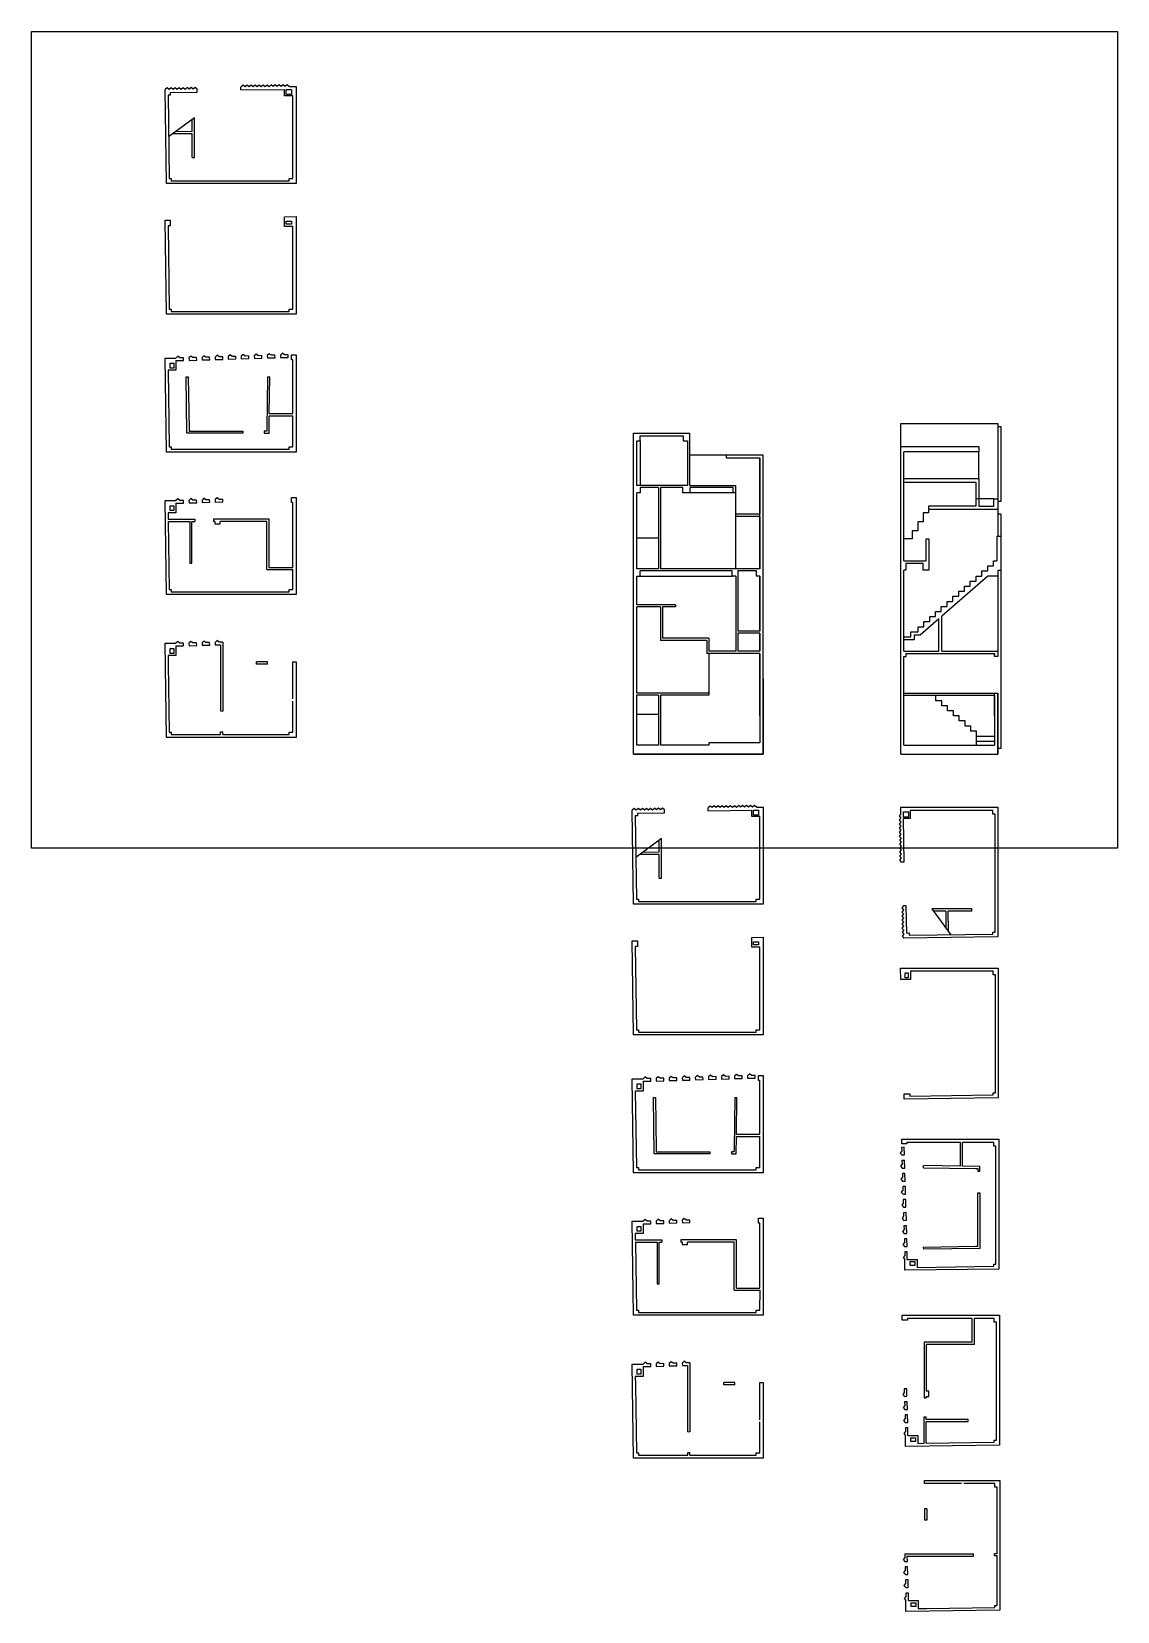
# Model space of a CAD drawing. Header units: millimetres. Extents: x 3012 to 3181, y 1576 to 1821.
import ezdxf

# ---------------------------------------------------------------- set-up
doc = ezdxf.new("R2010")
doc.units = ezdxf.units.MM
doc.layers.add('muri esterni', color=3, linetype='Continuous')
doc.layers.add('muri interni', color=1, linetype='Continuous')
picture_1 = doc.add_image_def('image1.jpg', size_in_pixel=(1330, 1000))

msp = doc.modelspace()

# ---------------------------------------------------------------- linework, layer by layer
at = {"layer": 'muri esterni'}
for p, q in [((3121.52, 1749.57), (3121.52, 1745.92)), ((3162.33, 1737.49), (3162.33, 1736.61)), ((3147.71, 1724.94), (3153.14, 1724.94)), ((3153.62, 1724.94), (3162.33, 1724.94)), ((3052.66, 1723.27), (3053.17, 1723.27)), ((3148.05, 1724.6), (3161.82, 1724.6)), ((3161.82, 1718.42), (3162.33, 1718.42)), ((3147.71, 1710.33), (3161.82, 1710.33)), ((3125.33, 1611.18), (3125.84, 1611.18)), ((3150.93, 1595.47), (3150.93, 1595.98))]:
    msp.add_line(p, q, dxfattribs=at)
for points in [[(3033.42, 1812.3), (3033.1, 1812.56), (3032.79, 1812.29)], [(3032.99, 1797.67), (3032.79, 1812.29)], [(3033.59, 1811.85), (3033.6, 1811.45), (3033.24, 1811.45), (3033.42, 1798.47), (3033.73, 1798.47), (3033.73, 1798.12), (3052.09, 1798.12), (3052.09, 1798.47), (3052.66, 1798.47), (3052.66, 1811.34), (3051.38, 1811.34), (3051.38, 1812.33)], [(3034.04, 1812.31), (3033.73, 1812.57), (3033.42, 1812.3)], [(3033.59, 1811.85), (3037.8, 1811.91), (3037.8, 1812.36), (3037.49, 1812.62), (3037.17, 1812.35)], [(3034.67, 1812.32), (3034.36, 1812.58), (3034.04, 1812.31)], [(3035.29, 1812.33), (3034.98, 1812.59), (3034.67, 1812.32)], [(3035.92, 1812.33), (3035.61, 1812.59), (3035.29, 1812.32)], [(3036.55, 1812.34), (3036.23, 1812.6), (3035.92, 1812.33)], [(3037.17, 1812.35), (3036.86, 1812.61), (3036.55, 1812.34)], [(3045.22, 1812.7), (3044.91, 1812.96), (3044.59, 1812.69)], [(3044.59, 1812.24), (3044.59, 1812.69)], [(3044.59, 1812.24), (3051.38, 1812.33)], [(3045.85, 1812.71), (3045.53, 1812.96), (3045.22, 1812.7)], [(3046.47, 1812.72), (3046.16, 1812.97), (3045.85, 1812.71)], [(3047.1, 1812.72), (3046.79, 1812.98), (3046.47, 1812.72)], [(3047.72, 1812.72), (3047.41, 1812.98), (3047.1, 1812.72)], [(3048.35, 1812.73), (3048.04, 1812.99), (3047.72, 1812.72)], [(3048.98, 1812.74), (3048.67, 1813), (3048.35, 1812.73)], [(3049.6, 1812.75), (3049.29, 1813.01), (3048.98, 1812.74)], [(3050.23, 1812.76), (3049.92, 1813.02), (3049.6, 1812.75)], [(3050.86, 1812.77), (3050.54, 1813.03), (3050.23, 1812.76)], [(3051.48, 1812.77), (3051.17, 1813.03), (3050.86, 1812.76)], [(3052.11, 1812.78), (3051.8, 1813.04), (3051.48, 1812.77)], [(3052.11, 1812.78), (3053.17, 1812.78)], [(3053.17, 1812.78), (3053.17, 1797.67)], [(3037.34, 1807.92), (3033.33, 1804.96)], [(3036.98, 1805.78), (3036.98, 1807.65)], [(3037.34, 1801.71), (3037.34, 1807.92)], [(3033.33, 1805.38), (3033.32, 1805.38)], [(3036.98, 1805.43), (3033.92, 1805.39)], [(3036.98, 1805.78), (3034.4, 1805.74)], [(3036.98, 1805.92), (3036.98, 1805.92)], [(3036.98, 1801.72), (3036.98, 1805.43)], [(3036.98, 1801.72), (3037.34, 1801.71)], [(3053.17, 1797.67), (3032.99, 1797.67)], [(3032.99, 1777.34), (3032.79, 1791.97)], [(3032.79, 1791.97), (3033.59, 1791.97)], [(3033.59, 1791.97), (3033.6, 1791.12), (3033.24, 1791.12), (3033.42, 1778.14), (3033.73, 1778.14), (3033.73, 1777.79), (3052.09, 1777.79), (3052.09, 1778.14), (3052.66, 1778.14), (3052.66, 1791.01), (3051.38, 1791.01), (3051.38, 1792.49)], [(3051.38, 1792.49), (3053.17, 1792.56)], [(3053.17, 1792.56), (3053.17, 1777.34)], [(3053.17, 1777.34), (3032.99, 1777.34)], [(3032.99, 1755.92), (3032.79, 1770.54)], [(3032.79, 1770.54), (3034.46, 1770.54)], [(3034.46, 1770.16), (3034.47, 1768.63), (3033.24, 1768.63), (3033.42, 1756.72), (3033.73, 1756.72), (3033.73, 1756.37), (3052.09, 1756.37), (3052.09, 1756.72), (3052.66, 1756.72), (3052.66, 1761.55)], [(3035.09, 1770.55), (3034.78, 1770.81), (3034.46, 1770.54)], [(3034.46, 1770.16), (3035.65, 1770.16), (3035.65, 1770.55), (3035.09, 1770.55)], [(3052.44, 1771.03), (3053.17, 1771.03)], [(3052.66, 1761.89), (3052.66, 1770.24), (3052.44, 1770.24), (3052.44, 1771.03)], [(3053.17, 1771.03), (3053.17, 1755.92)], [(3036.18, 1758.85), (3036.06, 1767.61)], [(3036.06, 1767.61), (3036.4, 1767.61)], [(3036.4, 1767.61), (3036.52, 1759.54), (3036.53, 1759.19), (3036.83, 1759.19), (3044.86, 1759.19)], [(3048.73, 1767.61), (3048.61, 1759.54), (3048.61, 1759.19), (3048.3, 1759.19), (3048.21, 1759.19)], [(3048.73, 1767.61), (3049.08, 1767.62)], [(3049, 1761.89), (3049.08, 1767.61)], [(3049, 1761.89), (3052.66, 1761.89)], [(3048.96, 1758.85), (3048.99, 1761.56)], [(3048.99, 1761.56), (3052.66, 1761.55)], [(3044.86, 1758.85), (3036.18, 1758.85)], [(3044.86, 1759.19), (3044.86, 1758.85)], [(3048.21, 1759.19), (3048.21, 1758.85)], [(3048.21, 1758.85), (3048.96, 1758.85)], [(3105.66, 1708.92), (3105.66, 1758.86)], [(3105.66, 1758.86), (3114.44, 1758.86)], [(3114.44, 1750.74), (3114.44, 1758.86)], [(3053.17, 1755.92), (3032.99, 1755.92)], [(3105.66, 1708.92), (3125.84, 1708.92), (3125.84, 1755.42), (3120.09, 1755.42), (3120.09, 1755.03)], [(3120.09, 1755.03), (3125.33, 1755.03), (3125.33, 1746.26)], [(3125.33, 1737.78), (3125.33, 1755.03)], [(3147.22, 1708.92), (3147.22, 1756.78)], [(3147.22, 1756.78), (3159.38, 1756.78), (3159.38, 1755.95), (3147.71, 1755.95)], [(3147.71, 1738.99), (3147.71, 1755.95)], [(3109.54, 1750.38), (3106.68, 1750.38), (3106.68, 1749.57), (3106.15, 1749.57)], [(3106.15, 1737.78), (3106.15, 1749.57)], [(3109.54, 1750.38), (3109.54, 1737.78)], [(3114.44, 1750.74), (3121.52, 1750.74), (3121.52, 1749.57), (3121.16, 1749.57), (3121.16, 1750.38), (3114.44, 1750.38), (3114.44, 1749.57), (3113.35, 1749.57), (3113.35, 1750.38), (3109.85, 1750.38)], [(3109.85, 1750.38), (3109.85, 1737.78)], [(3032.99, 1733.74), (3032.79, 1748.37)], [(3032.79, 1748.37), (3034.46, 1748.37)], [(3034.46, 1747.98), (3034.47, 1746.45), (3033.24, 1746.45), (3033.26, 1745.48)], [(3035.09, 1748.38), (3034.78, 1748.64), (3034.46, 1748.37)], [(3034.46, 1747.98), (3035.65, 1747.98), (3035.65, 1748.38), (3035.09, 1748.38)], [(3052.66, 1737.97), (3052.66, 1748.06), (3052.44, 1748.06), (3052.44, 1748.85)], [(3052.44, 1748.85), (3053.17, 1748.85)], [(3053.17, 1748.85), (3053.17, 1733.74)], [(3159.38, 1748.65), (3158.9, 1748.65), (3158.9, 1747.52), (3151.54, 1747.52), (3151.54, 1747.01), (3162.33, 1747.01)], [(3159.38, 1748.65), (3159.38, 1747.52), (3161.69, 1747.52), (3161.69, 1748.65), (3162.33, 1748.65)], [(3162.33, 1748.65), (3162.33, 1747.01)], [(3033.26, 1745.48), (3037.41, 1745.47)], [(3033.26, 1745.14), (3033.42, 1734.54), (3033.73, 1734.54), (3033.73, 1734.19), (3052.09, 1734.19), (3052.09, 1734.54), (3052.66, 1734.54), (3052.66, 1737.63)], [(3033.26, 1745.14), (3036.65, 1745.14)], [(3036.65, 1745.14), (3036.65, 1738.63), (3036.96, 1738.63), (3036.96, 1745.14)], [(3036.96, 1745.14), (3037.41, 1745.14)], [(3037.41, 1745.47), (3037.41, 1745.14)], [(3048.98, 1745.47), (3040.34, 1745.48)], [(3040.34, 1745.48), (3040.34, 1745.14)], [(3040.55, 1745.14), (3040.34, 1745.14)], [(3040.55, 1745.14), (3040.55, 1744.73), (3041.36, 1744.73), (3041.36, 1745.14)], [(3048.62, 1745.14), (3041.36, 1745.14)], [(3048.62, 1737.64), (3048.62, 1745.14)], [(3048.98, 1737.97), (3048.98, 1745.47)], [(3125.33, 1746.26), (3121.52, 1746.26)], [(3125.33, 1745.92), (3121.52, 1745.92)], [(3125.33, 1745.92), (3125.33, 1737.78)], [(3150.7, 1745.04), (3149.86, 1745.04), (3149.86, 1743.64)], [(3151.54, 1747.01), (3151.54, 1746.45), (3150.7, 1746.45), (3150.7, 1745.04)], [(3147.71, 1738.99), (3151.18, 1738.99), (3151.18, 1742.41), (3151.59, 1742.41), (3151.59, 1737.54), (3150.69, 1737.54), (3150.69, 1738.6), (3148.02, 1738.6), (3148.02, 1737.54)], [(3149.01, 1742.41), (3147.71, 1742.41)], [(3149.86, 1743.64), (3149.01, 1743.64), (3149.01, 1742.41)], [(3162.81, 1742.79), (3162.16, 1742.79), (3162.16, 1738.99)], [(3162.81, 1742.79), (3162.81, 1737.49), (3162.33, 1737.49)], [(3048.62, 1737.64), (3052.66, 1737.63)], [(3048.98, 1737.97), (3052.66, 1737.97)], [(3109.54, 1737.78), (3106.15, 1737.78)], [(3106.15, 1736.6), (3106.68, 1736.6), (3106.68, 1737.44)], [(3121.02, 1737.44), (3106.68, 1737.44)], [(3125.33, 1737.78), (3109.85, 1737.78)], [(3121.55, 1736.6), (3121.02, 1736.6), (3121.02, 1737.44)], [(3124.8, 1737.44), (3121.86, 1737.44)], [(3121.86, 1737.44), (3121.86, 1728.07)], [(3125.33, 1736.6), (3124.8, 1736.6), (3124.8, 1737.44)], [(3147.71, 1724.94), (3147.71, 1737.54)], [(3148.02, 1737.54), (3147.71, 1737.54)], [(3159.85, 1736.63), (3159.85, 1737.42), (3160.75, 1737.42)], [(3160.75, 1737.42), (3160.75, 1738.2), (3161.65, 1738.2)], [(3161.65, 1738.2), (3161.65, 1738.99), (3162.16, 1738.99)], [(3106.15, 1732.16), (3106.15, 1736.6)], [(3121.55, 1736.6), (3121.55, 1724.94)], [(3125.33, 1736.6), (3125.33, 1728.07)], [(3125.33, 1728.07), (3125.33, 1736.6)], [(3162.33, 1736.61), (3160.75, 1736.61), (3153.62, 1730.4)], [(3157.14, 1734.27), (3157.14, 1735.05), (3158.04, 1735.05)], [(3158.04, 1735.05), (3158.04, 1735.84), (3158.95, 1735.84)], [(3158.95, 1735.84), (3158.95, 1736.63), (3159.85, 1736.63)], [(3053.17, 1733.74), (3032.99, 1733.74)], [(3154.44, 1731.91), (3154.44, 1732.69), (3155.34, 1732.69)], [(3155.34, 1732.69), (3155.34, 1733.48), (3156.24, 1733.48)], [(3156.24, 1733.48), (3156.24, 1734.27), (3157.14, 1734.27)], [(3112.21, 1732.16), (3106.15, 1732.16)], [(3109.87, 1731.83), (3106.15, 1731.83)], [(3106.15, 1718.42), (3106.15, 1731.83)], [(3109.87, 1731.83), (3109.87, 1726.63)], [(3112.21, 1731.83), (3110.18, 1731.83)], [(3110.18, 1731.83), (3110.18, 1726.96)], [(3112.21, 1732.16), (3112.21, 1731.83)], [(3153.14, 1729.99), (3150.23, 1727.44), (3149.29, 1727.44), (3149.29, 1726.72), (3147.71, 1726.72), (3147.71, 1726.72)], [(3151.73, 1729.54), (3151.73, 1730.33), (3152.63, 1730.33)], [(3152.63, 1730.33), (3152.63, 1731.12), (3153.53, 1731.12)], [(3153.14, 1724.94), (3153.14, 1729.99)], [(3153.53, 1731.12), (3153.53, 1731.91), (3154.44, 1731.91)], [(3153.62, 1724.94), (3153.62, 1730.4)], [(3125.33, 1728.07), (3121.86, 1728.07)], [(3121.86, 1727.74), (3121.86, 1724.94)], [(3125.33, 1727.74), (3121.86, 1727.74)], [(3125.33, 1724.94), (3125.33, 1727.74)], [(3125.33, 1727.74), (3125.33, 1727.74)], [(3125.33, 1727.74), (3125.33, 1724.94)], [(3147.71, 1727.18), (3148.77, 1727.18), (3148.77, 1727.97), (3149.92, 1727.97)], [(3149.92, 1727.97), (3149.92, 1728.76), (3150.83, 1728.76)], [(3150.83, 1728.76), (3150.83, 1729.54), (3151.73, 1729.54)], [(3032.99, 1711.54), (3032.79, 1726.17)], [(3032.79, 1726.17), (3034.46, 1726.17)], [(3034.46, 1725.78), (3034.47, 1724.25), (3033.24, 1724.25), (3033.26, 1722.94)], [(3035.09, 1726.17), (3034.78, 1726.43), (3034.46, 1726.17)], [(3034.46, 1725.78), (3035.65, 1725.78), (3035.65, 1726.17), (3035.09, 1726.17)], [(3041.76, 1726.36), (3041.19, 1726.34), (3040.87, 1726.59), (3040.56, 1726.32), (3040.57, 1725.93), (3041.4, 1725.95)], [(3041.4, 1725.95), (3041.4, 1715.65)], [(3041.76, 1726.36), (3041.76, 1715.64)], [(3117.04, 1726.63), (3109.87, 1726.63)], [(3117.35, 1726.96), (3110.18, 1726.96)], [(3117.04, 1726.63), (3117.04, 1724.6)], [(3117.35, 1726.96), (3117.35, 1724.94)], [(3121.55, 1724.94), (3117.35, 1724.94)], [(3125.33, 1724.94), (3121.86, 1724.94)], [(3162.33, 1724.94), (3162.33, 1724.12), (3161.82, 1724.12), (3161.82, 1724.6), (3161.82, 1724.36)], [(3033.26, 1722.94), (3033.42, 1712.34), (3033.73, 1712.34), (3033.73, 1711.99), (3041.43, 1711.99)], [(3048.73, 1723.27), (3047, 1723.27)], [(3047, 1722.94), (3047, 1723.27)], [(3048.73, 1722.94), (3047, 1722.94)], [(3048.73, 1722.94), (3048.73, 1723.27)], [(3052.66, 1717.51), (3052.66, 1723.27)], [(3053.17, 1723.27), (3053.17, 1711.54)], [(3125.33, 1724.6), (3117.04, 1724.6)], [(3125.33, 1714.89), (3125.33, 1724.6)], [(3125.33, 1724.6), (3125.33, 1710.67)], [(3147.71, 1724.12), (3148.05, 1724.12), (3148.05, 1724.6)], [(3147.71, 1718.09), (3147.71, 1724.12)], [(3125.84, 1720.65), (3125.84, 1708.92)], [(3117.35, 1718.42), (3106.15, 1718.42)], [(3106.15, 1710.33), (3106.15, 1718.09)], [(3109.54, 1718.09), (3106.15, 1718.09)], [(3109.54, 1718.09), (3109.54, 1710.33)], [(3109.86, 1718.09), (3109.85, 1710.33)], [(3117.35, 1718.09), (3109.86, 1718.09)], [(3117.35, 1718.42), (3117.35, 1718.09)], [(3147.71, 1710.33), (3147.71, 1718.09)], [(3161.82, 1714.89), (3161.82, 1718.42)], [(3161.82, 1718.09), (3161.82, 1710.33)], [(3162.33, 1718.42), (3162.33, 1708.92)], [(3162.33, 1708.92), (3162.33, 1718.42)], [(3041.4, 1715.65), (3041.76, 1715.64)], [(3041.76, 1711.99), (3052.09, 1711.99), (3052.09, 1712.34), (3052.66, 1712.34), (3052.66, 1717.17)], [(3053.17, 1711.54), (3032.99, 1711.54)], [(3041.43, 1711.99), (3041.43, 1712.4)], [(3041.43, 1712.4), (3041.76, 1712.4)], [(3041.76, 1711.99), (3041.76, 1712.4)], [(3109.54, 1710.33), (3106.15, 1710.33)], [(3125.33, 1710.67), (3117.35, 1710.67), (3117.35, 1710.32), (3109.85, 1710.33)], [(3125.84, 1708.92), (3105.66, 1708.92)], [(3147.22, 1708.92), (3162.33, 1708.92)], [(3106.09, 1700.21), (3105.78, 1700.47), (3105.46, 1700.2)], [(3106.72, 1700.22), (3106.41, 1700.48), (3106.09, 1700.21)], [(3106.27, 1699.76), (3110.48, 1699.82), (3110.47, 1700.27), (3110.16, 1700.52), (3109.85, 1700.26)], [(3107.34, 1700.23), (3107.03, 1700.49), (3106.72, 1700.22)], [(3107.97, 1700.24), (3107.66, 1700.5), (3107.34, 1700.23)], [(3108.6, 1700.24), (3108.28, 1700.5), (3107.97, 1700.23)], [(3109.22, 1700.25), (3108.91, 1700.51), (3108.6, 1700.24)], [(3109.85, 1700.26), (3109.54, 1700.52), (3109.22, 1700.25)], [(3117.89, 1700.61), (3117.58, 1700.86), (3117.27, 1700.6)], [(3117.27, 1700.14), (3117.27, 1700.6)], [(3118.52, 1700.61), (3118.21, 1700.87), (3117.89, 1700.61)], [(3119.15, 1700.62), (3118.84, 1700.88), (3118.52, 1700.61)], [(3119.77, 1700.63), (3119.46, 1700.89), (3119.15, 1700.62)], [(3120.4, 1700.63), (3120.09, 1700.89), (3119.77, 1700.62)], [(3121.03, 1700.64), (3120.71, 1700.9), (3120.4, 1700.63)], [(3121.65, 1700.65), (3121.34, 1700.91), (3121.03, 1700.64)], [(3122.28, 1700.66), (3121.97, 1700.92), (3121.65, 1700.65)], [(3122.9, 1700.67), (3122.59, 1700.93), (3122.28, 1700.66)], [(3123.53, 1700.68), (3123.22, 1700.94), (3122.9, 1700.67)], [(3124.16, 1700.68), (3123.85, 1700.94), (3123.53, 1700.67)], [(3124.78, 1700.69), (3124.47, 1700.95), (3124.16, 1700.68)], [(3124.78, 1700.69), (3125.84, 1700.69)], [(3125.84, 1700.69), (3125.84, 1685.58)], [(3147.22, 1699.63), (3147.22, 1700.69)], [(3147.22, 1700.69), (3162.33, 1700.69)], [(3162.33, 1700.69), (3162.33, 1680.51)], [(3105.66, 1685.58), (3105.46, 1700.2)], [(3106.27, 1699.76), (3106.27, 1699.36), (3105.92, 1699.36), (3106.1, 1686.37), (3106.41, 1686.37), (3106.41, 1686.02), (3124.76, 1686.02), (3124.76, 1686.37), (3125.33, 1686.37), (3125.33, 1699.24), (3124.06, 1699.24), (3124.06, 1700.24)], [(3117.27, 1700.14), (3124.06, 1700.24)], [(3147.22, 1699.63), (3146.96, 1699.32), (3147.23, 1699)], [(3147.23, 1699), (3146.97, 1698.69), (3147.24, 1698.37)], [(3147.23, 1698.37), (3146.97, 1698.06), (3147.24, 1697.75)], [(3148.15, 1681.11), (3148.55, 1681.12), (3148.55, 1680.76), (3161.54, 1680.94), (3161.54, 1681.25), (3161.89, 1681.25), (3161.89, 1699.61), (3161.54, 1699.61), (3161.54, 1700.18), (3148.67, 1700.18), (3148.67, 1698.9), (3147.67, 1698.9)], [(3147.77, 1692.11), (3147.67, 1698.9)], [(3110.02, 1695.83), (3106.01, 1692.87)], [(3109.65, 1693.69), (3109.65, 1695.55)], [(3110.02, 1689.62), (3110.02, 1695.83)], [(3147.24, 1697.75), (3146.98, 1697.44), (3147.25, 1697.12)], [(3147.25, 1697.12), (3146.99, 1696.81), (3147.26, 1696.5)], [(3147.26, 1696.5), (3147, 1696.18), (3147.27, 1695.87)], [(3147.27, 1695.87), (3147.01, 1695.56), (3147.28, 1695.24)], [(3106, 1693.29), (3106, 1693.29)], [(3109.65, 1693.34), (3106.6, 1693.3)], [(3109.65, 1693.69), (3107.07, 1693.65)], [(3109.65, 1693.83), (3109.65, 1693.83)], [(3109.65, 1689.63), (3109.65, 1693.34)], [(3147.28, 1695.24), (3147.02, 1694.93), (3147.29, 1694.62)], [(3147.28, 1694.62), (3147.02, 1694.31), (3147.29, 1693.99)], [(3147.29, 1693.99), (3147.03, 1693.68), (3147.3, 1693.36)], [(3147.3, 1693.36), (3147.04, 1693.05), (3147.3, 1692.74)], [(3147.3, 1692.74), (3147.05, 1692.43), (3147.31, 1692.11)], [(3147.77, 1692.11), (3147.31, 1692.11)], [(3109.65, 1689.63), (3110.02, 1689.62)], [(3125.84, 1685.58), (3105.66, 1685.58)], [(3148.15, 1681.11), (3148.09, 1685.32), (3147.64, 1685.32), (3147.39, 1685.01), (3147.65, 1684.69)], [(3147.65, 1684.69), (3147.4, 1684.38), (3147.66, 1684.07)], [(3147.66, 1684.07), (3147.4, 1683.75), (3147.67, 1683.44)], [(3147.67, 1683.44), (3147.41, 1683.13), (3147.68, 1682.81)], [(3152.08, 1684.86), (3155.04, 1680.85)], [(3158.29, 1684.86), (3152.08, 1684.86)], [(3154.22, 1684.5), (3152.36, 1684.5)], [(3154.08, 1684.5), (3154.08, 1684.5)], [(3154.22, 1684.5), (3154.26, 1681.92)], [(3158.28, 1684.5), (3154.57, 1684.5)], [(3154.57, 1684.5), (3154.61, 1681.44)], [(3158.28, 1684.5), (3158.29, 1684.86)], [(3147.67, 1682.81), (3147.41, 1682.5), (3147.68, 1682.19)], [(3147.68, 1682.19), (3147.42, 1681.88), (3147.69, 1681.56)], [(3147.69, 1681.56), (3147.43, 1681.25), (3147.7, 1680.93)], [(3147.7, 1680.93), (3147.44, 1680.62), (3147.71, 1680.31)], [(3154.62, 1680.85), (3154.62, 1680.84)], [(3105.66, 1665.25), (3105.46, 1679.88)], [(3105.46, 1679.88), (3106.27, 1679.88)], [(3106.27, 1679.88), (3106.27, 1679.03), (3105.92, 1679.03), (3106.1, 1666.05), (3106.41, 1666.05), (3106.41, 1665.7), (3124.76, 1665.7), (3124.76, 1666.05), (3125.33, 1666.05), (3125.33, 1678.92), (3124.06, 1678.92), (3124.06, 1680.4)], [(3124.06, 1680.4), (3125.84, 1680.46)], [(3125.84, 1680.46), (3125.84, 1665.25)], [(3162.33, 1680.51), (3147.71, 1680.31)], [(3147.25, 1673.88), (3147.18, 1675.67)], [(3147.18, 1675.67), (3162.4, 1675.67)], [(3147.77, 1656.09), (3148.62, 1656.1), (3148.62, 1655.74), (3161.6, 1655.92), (3161.6, 1656.23), (3161.95, 1656.23), (3161.95, 1674.59), (3161.6, 1674.59), (3161.6, 1675.16), (3148.73, 1675.16), (3148.73, 1673.88), (3147.25, 1673.88)], [(3162.4, 1675.67), (3162.4, 1655.48)], [(3125.84, 1665.25), (3105.66, 1665.25)], [(3107.76, 1658.46), (3107.45, 1658.72), (3107.14, 1658.45)], [(3125.33, 1649.8), (3125.33, 1658.15), (3125.12, 1658.15), (3125.12, 1658.94)], [(3125.12, 1658.94), (3125.84, 1658.94)], [(3125.84, 1658.94), (3125.84, 1643.83)], [(3105.66, 1643.83), (3105.46, 1658.45)], [(3105.46, 1658.45), (3107.14, 1658.45)], [(3107.14, 1658.07), (3107.14, 1656.53), (3105.92, 1656.53), (3106.1, 1644.63), (3106.41, 1644.63), (3106.41, 1644.27), (3124.76, 1644.27), (3124.76, 1644.63), (3125.33, 1644.63), (3125.33, 1649.46)], [(3107.14, 1658.07), (3108.33, 1658.07), (3108.33, 1658.46), (3107.76, 1658.46)], [(3108.85, 1646.76), (3108.74, 1655.52)], [(3108.74, 1655.52), (3109.08, 1655.52)], [(3109.08, 1655.52), (3109.2, 1647.45), (3109.2, 1647.1), (3109.51, 1647.1), (3117.54, 1647.1)], [(3121.41, 1655.52), (3121.29, 1647.45), (3121.28, 1647.1), (3120.98, 1647.1), (3120.89, 1647.1)], [(3121.41, 1655.52), (3121.75, 1655.53)], [(3121.67, 1649.8), (3121.75, 1655.52)], [(3147.77, 1655.29), (3147.77, 1656.09)], [(3162.4, 1655.48), (3147.77, 1655.29)], [(3121.63, 1646.76), (3121.67, 1649.46)], [(3121.67, 1649.8), (3125.33, 1649.8)], [(3121.67, 1649.46), (3125.33, 1649.46)], [(3147.37, 1648.3), (3147.37, 1649.03)], [(3147.37, 1649.03), (3162.48, 1649.03)], [(3162.48, 1649.03), (3162.48, 1628.85)], [(3117.54, 1646.76), (3108.85, 1646.76)], [(3117.54, 1647.1), (3117.54, 1646.76)], [(3120.89, 1647.1), (3120.89, 1646.76)], [(3120.89, 1646.76), (3121.63, 1646.76)], [(3156.51, 1648.52), (3148.16, 1648.52), (3148.16, 1648.3), (3147.37, 1648.3)], [(3148.25, 1630.32), (3149.78, 1630.33), (3149.78, 1629.11), (3161.69, 1629.28), (3161.69, 1629.59), (3162.04, 1629.59), (3162.04, 1647.95), (3161.69, 1647.95), (3161.69, 1648.52), (3156.85, 1648.52)], [(3156.51, 1644.86), (3156.51, 1648.52)], [(3156.85, 1644.86), (3156.85, 1648.52)], [(3150.79, 1644.59), (3150.79, 1644.94)], [(3150.79, 1644.59), (3158.86, 1644.47), (3159.22, 1644.47), (3159.22, 1644.16), (3159.22, 1644.07)], [(3156.51, 1644.86), (3150.8, 1644.94)], [(3159.55, 1644.82), (3156.85, 1644.86)], [(3159.22, 1644.07), (3159.55, 1644.07)], [(3159.55, 1644.07), (3159.55, 1644.82)], [(3125.84, 1643.83), (3105.66, 1643.83)], [(3150.79, 1632.26), (3158.86, 1632.38), (3159.22, 1632.39), (3159.22, 1632.69), (3159.22, 1640.72)], [(3159.22, 1640.72), (3159.55, 1640.72)], [(3159.55, 1640.72), (3159.55, 1632.04)], [(3107.76, 1636.29), (3107.45, 1636.54), (3107.14, 1636.28)], [(3125.33, 1625.88), (3125.33, 1635.97), (3125.12, 1635.97), (3125.12, 1636.76)], [(3125.12, 1636.76), (3125.84, 1636.76)], [(3125.84, 1636.76), (3125.84, 1621.65)], [(3105.66, 1621.65), (3105.46, 1636.28)], [(3105.46, 1636.28), (3107.14, 1636.28)], [(3107.14, 1635.89), (3107.14, 1634.36), (3105.92, 1634.36), (3105.93, 1633.38)], [(3107.14, 1635.89), (3108.33, 1635.89), (3108.33, 1636.29), (3107.76, 1636.29)], [(3105.93, 1633.38), (3110.08, 1633.38)], [(3105.94, 1633.05), (3106.1, 1622.45), (3106.41, 1622.45), (3106.41, 1622.1), (3124.76, 1622.1), (3124.76, 1622.45), (3125.33, 1622.45), (3125.34, 1625.54)], [(3105.94, 1633.05), (3109.33, 1633.05)], [(3109.33, 1633.05), (3109.33, 1626.54), (3109.64, 1626.54), (3109.64, 1633.05)], [(3109.64, 1633.05), (3110.08, 1633.05)], [(3110.08, 1633.38), (3110.08, 1633.05)], [(3121.66, 1633.38), (3113.02, 1633.38)], [(3113.02, 1633.38), (3113.02, 1633.05)], [(3113.23, 1633.05), (3113.02, 1633.05)], [(3113.23, 1633.05), (3113.23, 1632.64), (3114.04, 1632.64), (3114.04, 1633.05)], [(3121.29, 1633.05), (3114.04, 1633.05)], [(3121.29, 1625.55), (3121.29, 1633.05)], [(3121.65, 1625.88), (3121.66, 1633.38)], [(3150.8, 1631.92), (3150.79, 1632.26)], [(3159.55, 1632.04), (3150.8, 1631.92)], [(3147.85, 1630.95), (3147.59, 1630.64), (3147.86, 1630.32)], [(3148.25, 1630.32), (3148.25, 1631.51), (3147.85, 1631.51), (3147.85, 1630.95)], [(3147.86, 1628.65), (3147.86, 1630.32)], [(3162.48, 1628.85), (3147.86, 1628.65)], [(3121.29, 1625.55), (3125.33, 1625.54)], [(3121.65, 1625.88), (3125.33, 1625.88)], [(3125.84, 1621.65), (3105.66, 1621.65)], [(3147.47, 1620.92), (3147.47, 1621.65)], [(3147.47, 1621.65), (3162.58, 1621.65)], [(3158.35, 1621.13), (3148.26, 1621.14), (3148.26, 1620.92), (3147.47, 1620.92)], [(3151.18, 1601.74), (3161.78, 1601.9), (3161.78, 1602.21), (3162.14, 1602.21), (3162.14, 1620.57), (3161.78, 1620.57), (3161.78, 1621.14), (3158.69, 1621.14)], [(3158.35, 1617.45), (3158.35, 1621.14)], [(3158.68, 1617.1), (3158.69, 1621.14)], [(3162.58, 1621.65), (3162.58, 1601.46)], [(3150.85, 1617.46), (3150.85, 1608.82)], [(3158.35, 1617.45), (3150.85, 1617.46)], [(3151.19, 1617.1), (3151.19, 1609.84)], [(3158.68, 1617.1), (3151.19, 1617.1)], [(3114.44, 1614.27), (3113.86, 1614.25), (3113.54, 1614.5), (3113.24, 1614.22), (3113.25, 1613.84), (3114.07, 1613.86)], [(3105.66, 1599.45), (3105.46, 1614.07)], [(3105.46, 1614.07), (3107.14, 1614.07)], [(3107.14, 1613.69), (3107.14, 1612.16), (3105.92, 1612.16), (3105.94, 1610.85)], [(3107.76, 1614.08), (3107.45, 1614.34), (3107.14, 1614.07)], [(3107.14, 1613.69), (3108.33, 1613.69), (3108.33, 1614.08), (3107.76, 1614.08)], [(3114.07, 1613.86), (3114.07, 1603.56)], [(3114.44, 1614.27), (3114.44, 1603.55)], [(3105.94, 1610.85), (3106.1, 1600.25), (3106.41, 1600.25), (3106.41, 1599.9), (3114.11, 1599.9)], [(3121.41, 1611.18), (3119.68, 1611.18)], [(3119.68, 1610.84), (3119.68, 1611.18)], [(3121.41, 1610.84), (3119.68, 1610.84)], [(3121.41, 1610.84), (3121.41, 1611.18)], [(3125.33, 1605.42), (3125.33, 1611.18)], [(3125.84, 1611.18), (3125.84, 1599.45)], [(3151.19, 1609.03), (3151.6, 1609.03), (3151.6, 1609.84), (3151.19, 1609.84)], [(3150.85, 1608.82), (3151.19, 1608.82)], [(3151.19, 1609.03), (3151.19, 1608.82)], [(3114.44, 1599.9), (3124.76, 1599.9), (3124.76, 1600.25), (3125.33, 1600.25), (3125.33, 1605.08)], [(3150.85, 1601.74), (3150.86, 1605.88)], [(3150.86, 1605.88), (3151.19, 1605.88)], [(3151.18, 1601.74), (3151.19, 1605.13)], [(3151.19, 1605.44), (3151.19, 1605.88)], [(3151.19, 1605.13), (3157.7, 1605.13), (3157.7, 1605.44), (3151.19, 1605.44)], [(3114.07, 1603.56), (3114.44, 1603.55)], [(3147.95, 1603.57), (3147.69, 1603.25), (3147.96, 1602.94)], [(3148.34, 1602.94), (3148.34, 1604.13), (3147.95, 1604.13), (3147.95, 1603.57)], [(3147.96, 1601.27), (3147.96, 1602.94)], [(3148.34, 1602.94), (3149.88, 1602.95), (3149.88, 1601.72), (3150.85, 1601.74)], [(3114.11, 1599.9), (3114.11, 1600.31)], [(3114.11, 1600.31), (3114.44, 1600.31)], [(3114.44, 1599.9), (3114.44, 1600.31)], [(3162.58, 1601.46), (3147.96, 1601.27)], [(3125.84, 1599.45), (3105.66, 1599.45)], [(3150.93, 1595.98), (3162.65, 1595.98)], [(3156.68, 1595.47), (3150.93, 1595.47)], [(3162.21, 1584.57), (3162.21, 1594.9), (3161.86, 1594.9), (3161.86, 1595.47), (3157.02, 1595.47)], [(3162.65, 1595.98), (3162.65, 1575.8)], [(3150.93, 1591.54), (3150.93, 1589.81)], [(3151.26, 1591.54), (3150.93, 1591.54)], [(3151.26, 1589.81), (3150.93, 1589.81)], [(3151.26, 1591.54), (3151.26, 1589.81)], [(3147.84, 1584.57), (3147.85, 1584), (3147.6, 1583.68), (3147.88, 1583.37), (3148.27, 1583.38), (3148.24, 1584.2)], [(3147.84, 1584.57), (3158.55, 1584.57)], [(3148.24, 1584.2), (3158.55, 1584.2)], [(3151.26, 1576.07), (3161.86, 1576.23), (3161.86, 1576.54), (3162.21, 1576.54), (3162.21, 1584.24)], [(3158.55, 1584.2), (3158.55, 1584.57)], [(3162.21, 1584.57), (3161.79, 1584.57)], [(3161.79, 1584.24), (3161.79, 1584.57)], [(3162.21, 1584.24), (3161.79, 1584.24)], [(3148.02, 1577.9), (3147.76, 1577.59), (3148.03, 1577.27)], [(3148.42, 1577.27), (3148.42, 1578.46), (3148.02, 1578.46), (3148.02, 1577.9)], [(3148.03, 1575.6), (3148.03, 1577.27)], [(3162.65, 1575.8), (3148.03, 1575.6)], [(3148.42, 1577.27), (3149.95, 1577.28), (3149.95, 1576.05), (3151.26, 1576.07)]]:
    msp.add_lwpolyline(points, dxfattribs=at)
for points in [[(3051.64, 1812.32), (3052.44, 1812.32), (3052.44, 1811.55), (3051.64, 1811.55)], [(3051.64, 1791.82), (3052.44, 1791.82), (3052.44, 1791.35), (3051.64, 1791.35)], [(3033.56, 1769.72), (3034.14, 1769.72), (3034.14, 1768.99), (3033.56, 1768.99)], [(3036.5, 1770.57), (3036.51, 1770.18), (3037.7, 1770.22), (3037.68, 1770.62), (3037.12, 1770.6), (3036.8, 1770.85)], [(3038.53, 1770.63), (3038.54, 1770.25), (3039.73, 1770.28), (3039.72, 1770.68), (3039.15, 1770.66), (3038.83, 1770.91)], [(3040.56, 1770.69), (3040.57, 1770.31), (3041.76, 1770.34), (3041.75, 1770.74), (3041.19, 1770.72), (3040.87, 1770.97)], [(3042.59, 1770.76), (3042.61, 1770.37), (3043.79, 1770.41), (3043.78, 1770.8), (3043.22, 1770.78), (3042.9, 1771.03)], [(3044.63, 1770.82), (3044.64, 1770.43), (3045.83, 1770.47), (3045.82, 1770.86), (3045.25, 1770.85), (3044.93, 1771.09)], [(3046.66, 1770.88), (3046.67, 1770.49), (3047.86, 1770.53), (3047.85, 1770.93), (3047.28, 1770.91), (3046.97, 1771.16)], [(3048.69, 1770.94), (3048.7, 1770.56), (3049.89, 1770.59), (3049.88, 1770.99), (3049.32, 1770.97), (3049, 1771.22)], [(3050.72, 1771), (3050.74, 1770.62), (3051.93, 1770.65), (3051.91, 1771.05), (3051.35, 1771.03), (3051.03, 1771.28)], [(3106.15, 1750.74), (3106.15, 1757.67), (3106.68, 1757.67), (3106.68, 1758.46), (3113.36, 1758.46), (3113.36, 1757.67), (3114.07, 1757.67), (3114.07, 1750.74)], [(3033.56, 1747.54), (3034.14, 1747.54), (3034.14, 1746.82), (3033.56, 1746.82)], [(3036.5, 1748.39), (3036.51, 1748.01), (3037.7, 1748.04), (3037.68, 1748.44), (3037.12, 1748.42), (3036.8, 1748.67)], [(3038.53, 1748.46), (3038.54, 1748.07), (3039.73, 1748.11), (3039.72, 1748.5), (3039.15, 1748.48), (3038.83, 1748.73)], [(3040.56, 1748.52), (3040.57, 1748.13), (3041.76, 1748.17), (3041.75, 1748.56), (3041.19, 1748.55), (3040.87, 1748.79)], [(3033.56, 1725.34), (3034.14, 1725.34), (3034.14, 1724.61), (3033.56, 1724.61)], [(3036.5, 1726.19), (3036.51, 1725.8), (3037.7, 1725.84), (3037.68, 1726.24), (3037.12, 1726.22), (3036.8, 1726.47)], [(3038.53, 1726.25), (3038.54, 1725.87), (3039.73, 1725.9), (3039.72, 1726.3), (3039.15, 1726.28), (3038.83, 1726.53)], [(3124.31, 1700.23), (3125.12, 1700.23), (3125.12, 1699.46), (3124.31, 1699.46)], [(3147.68, 1699.15), (3147.68, 1699.96), (3148.45, 1699.96), (3148.45, 1699.15)], [(3124.31, 1679.73), (3125.12, 1679.73), (3125.12, 1679.26), (3124.31, 1679.26)], [(3147.92, 1674.13), (3147.92, 1674.94), (3148.39, 1674.94), (3148.39, 1674.13)], [(3109.17, 1658.48), (3109.18, 1658.09), (3110.37, 1658.13), (3110.36, 1658.52), (3109.8, 1658.51), (3109.48, 1658.76)], [(3111.2, 1658.54), (3111.22, 1658.15), (3112.41, 1658.19), (3112.39, 1658.59), (3111.83, 1658.57), (3111.51, 1658.82)], [(3113.24, 1658.6), (3113.25, 1658.22), (3114.44, 1658.25), (3114.43, 1658.65), (3113.86, 1658.63), (3113.54, 1658.88)], [(3115.27, 1658.66), (3115.28, 1658.28), (3116.47, 1658.31), (3116.46, 1658.71), (3115.9, 1658.69), (3115.58, 1658.94)], [(3117.3, 1658.73), (3117.31, 1658.34), (3118.5, 1658.38), (3118.49, 1658.77), (3117.93, 1658.75), (3117.61, 1659)], [(3119.33, 1658.79), (3119.35, 1658.4), (3120.54, 1658.44), (3120.52, 1658.83), (3119.96, 1658.82), (3119.64, 1659.07)], [(3121.37, 1658.85), (3121.38, 1658.46), (3122.57, 1658.5), (3122.56, 1658.9), (3121.99, 1658.88), (3121.67, 1659.13)], [(3123.4, 1658.91), (3123.41, 1658.53), (3124.6, 1658.56), (3124.59, 1658.96), (3124.03, 1658.94), (3123.71, 1659.19)], [(3106.24, 1657.63), (3106.81, 1657.63), (3106.81, 1656.9), (3106.24, 1656.9)], [(3147.4, 1646.59), (3147.79, 1646.6), (3147.75, 1647.79), (3147.36, 1647.77), (3147.37, 1647.21), (3147.12, 1646.89)], [(3147.46, 1644.55), (3147.85, 1644.56), (3147.81, 1645.75), (3147.42, 1645.74), (3147.43, 1645.18), (3147.19, 1644.86)], [(3147.52, 1642.52), (3147.91, 1642.53), (3147.88, 1643.72), (3147.48, 1643.71), (3147.5, 1643.15), (3147.25, 1642.83)], [(3147.59, 1640.49), (3147.97, 1640.5), (3147.94, 1641.69), (3147.54, 1641.68), (3147.56, 1641.11), (3147.31, 1640.79)], [(3147.65, 1638.45), (3148.04, 1638.47), (3148, 1639.66), (3147.6, 1639.64), (3147.62, 1639.08), (3147.37, 1638.76)], [(3109.17, 1636.3), (3109.18, 1635.92), (3110.37, 1635.95), (3110.36, 1636.35), (3109.8, 1636.33), (3109.48, 1636.58)], [(3111.2, 1636.36), (3111.22, 1635.98), (3112.41, 1636.01), (3112.39, 1636.41), (3111.83, 1636.39), (3111.51, 1636.64)], [(3113.24, 1636.43), (3113.25, 1636.04), (3114.44, 1636.08), (3114.43, 1636.47), (3113.86, 1636.45), (3113.54, 1636.7)], [(3147.71, 1636.42), (3148.1, 1636.43), (3148.06, 1637.62), (3147.66, 1637.61), (3147.68, 1637.05), (3147.43, 1636.73)], [(3106.24, 1635.45), (3106.81, 1635.45), (3106.81, 1634.73), (3106.24, 1634.73)], [(3147.77, 1634.39), (3148.16, 1634.4), (3148.12, 1635.59), (3147.73, 1635.58), (3147.74, 1635.02), (3147.5, 1634.7)], [(3147.83, 1632.36), (3148.22, 1632.37), (3148.18, 1633.56), (3147.79, 1633.55), (3147.81, 1632.98), (3147.56, 1632.66)], [(3148.69, 1629.42), (3148.69, 1630), (3149.41, 1630), (3149.41, 1629.42)], [(3109.17, 1614.1), (3109.18, 1613.71), (3110.37, 1613.75), (3110.36, 1614.15), (3109.8, 1614.13), (3109.48, 1614.38)], [(3111.2, 1614.16), (3111.22, 1613.77), (3112.41, 1613.81), (3112.39, 1614.21), (3111.83, 1614.19), (3111.51, 1614.44)], [(3106.24, 1613.25), (3106.81, 1613.25), (3106.81, 1612.52), (3106.24, 1612.52)], [(3147.81, 1609.04), (3148.19, 1609.05), (3148.16, 1610.24), (3147.76, 1610.23), (3147.78, 1609.66), (3147.53, 1609.35)], [(3147.87, 1607.01), (3148.26, 1607.02), (3148.22, 1608.21), (3147.82, 1608.2), (3147.84, 1607.63), (3147.59, 1607.31)], [(3147.93, 1604.97), (3148.32, 1604.99), (3148.28, 1606.17), (3147.89, 1606.16), (3147.9, 1605.6), (3147.65, 1605.28)], [(3148.78, 1602.04), (3148.78, 1602.62), (3149.51, 1602.62), (3149.51, 1602.04)], [(3147.94, 1581.34), (3148.33, 1581.35), (3148.29, 1582.54), (3147.9, 1582.53), (3147.91, 1581.96), (3147.67, 1581.64)], [(3148, 1579.3), (3148.39, 1579.32), (3148.36, 1580.51), (3147.96, 1580.49), (3147.98, 1579.93), (3147.73, 1579.61)], [(3148.86, 1576.37), (3148.86, 1576.95), (3149.58, 1576.95), (3149.58, 1576.37)]]:
    msp.add_lwpolyline(points, close=True, dxfattribs=at)
at = {"layer": 'muri interni'}
for p, q in [((3147.71, 1718.42), (3161.82, 1718.42)), ((3147.71, 1718.09), (3161.82, 1718.09))]:
    msp.add_line(p, q, dxfattribs=at)
for points in [[(3147.22, 1756.78), (3147.22, 1760.34), (3162.33, 1760.34), (3162.33, 1748.24)], [(3162.33, 1759.87), (3162.81, 1759.87), (3162.81, 1748.24)], [(3106.68, 1757.67), (3106.68, 1750.74)], [(3120.09, 1755.42), (3114.44, 1755.42)], [(3147.71, 1751.83), (3159.38, 1751.83), (3159.38, 1755.95)], [(3121.16, 1749.57), (3114.44, 1749.57)], [(3147.71, 1751.25), (3158.9, 1751.25), (3158.9, 1748.65)], [(3159.38, 1751.83), (3159.38, 1748.65)], [(3161.69, 1748.65), (3159.38, 1748.65)], [(3162.81, 1748.24), (3162.33, 1748.24)], [(3121.52, 1745.92), (3121.52, 1737.78)], [(3162.33, 1747.01), (3162.33, 1742.79)], [(3162.79, 1746.25), (3162.33, 1746.25)], [(3162.81, 1746.25), (3162.81, 1709.8), (3162.33, 1709.8)], [(3106.15, 1742.59), (3109.54, 1742.59)], [(3106.68, 1736.6), (3121.02, 1736.6)], [(3162.33, 1736.61), (3162.33, 1724.94)], [(3117.35, 1724.6), (3117.35, 1718.42)], [(3152.71, 1717.24), (3152.71, 1718.09)], [(3106.15, 1715.14), (3109.54, 1715.14)], [(3153.62, 1716.45), (3153.62, 1717.24), (3152.71, 1717.24)], [(3154.52, 1715.67), (3154.52, 1716.45), (3153.62, 1716.45)], [(3155.42, 1714.88), (3155.42, 1715.67), (3154.52, 1715.67)], [(3156.32, 1714.09), (3156.32, 1714.88), (3155.42, 1714.88)], [(3157.23, 1713.31), (3157.23, 1714.09), (3156.32, 1714.09)], [(3157.23, 1713.31), (3157.23, 1714.09), (3156.32, 1714.09)], [(3158.13, 1712.52), (3158.13, 1713.31), (3157.23, 1713.31)], [(3159.03, 1710.33), (3159.03, 1712.52), (3158.13, 1712.52)], [(3159.03, 1711.72), (3161.82, 1711.72)], [(3159.03, 1710.94), (3161.82, 1710.94)]]:
    msp.add_lwpolyline(points, dxfattribs=at)

# ---------------------------------------------------------------- pictures from other files: only their frames are drawn
image = msp.add_image(picture_1, insert=(3012.02, 1694.31), size_in_units=(168.91, 127))
image.dxf.flags = 7

doc.saveas('drawing.dxf')
